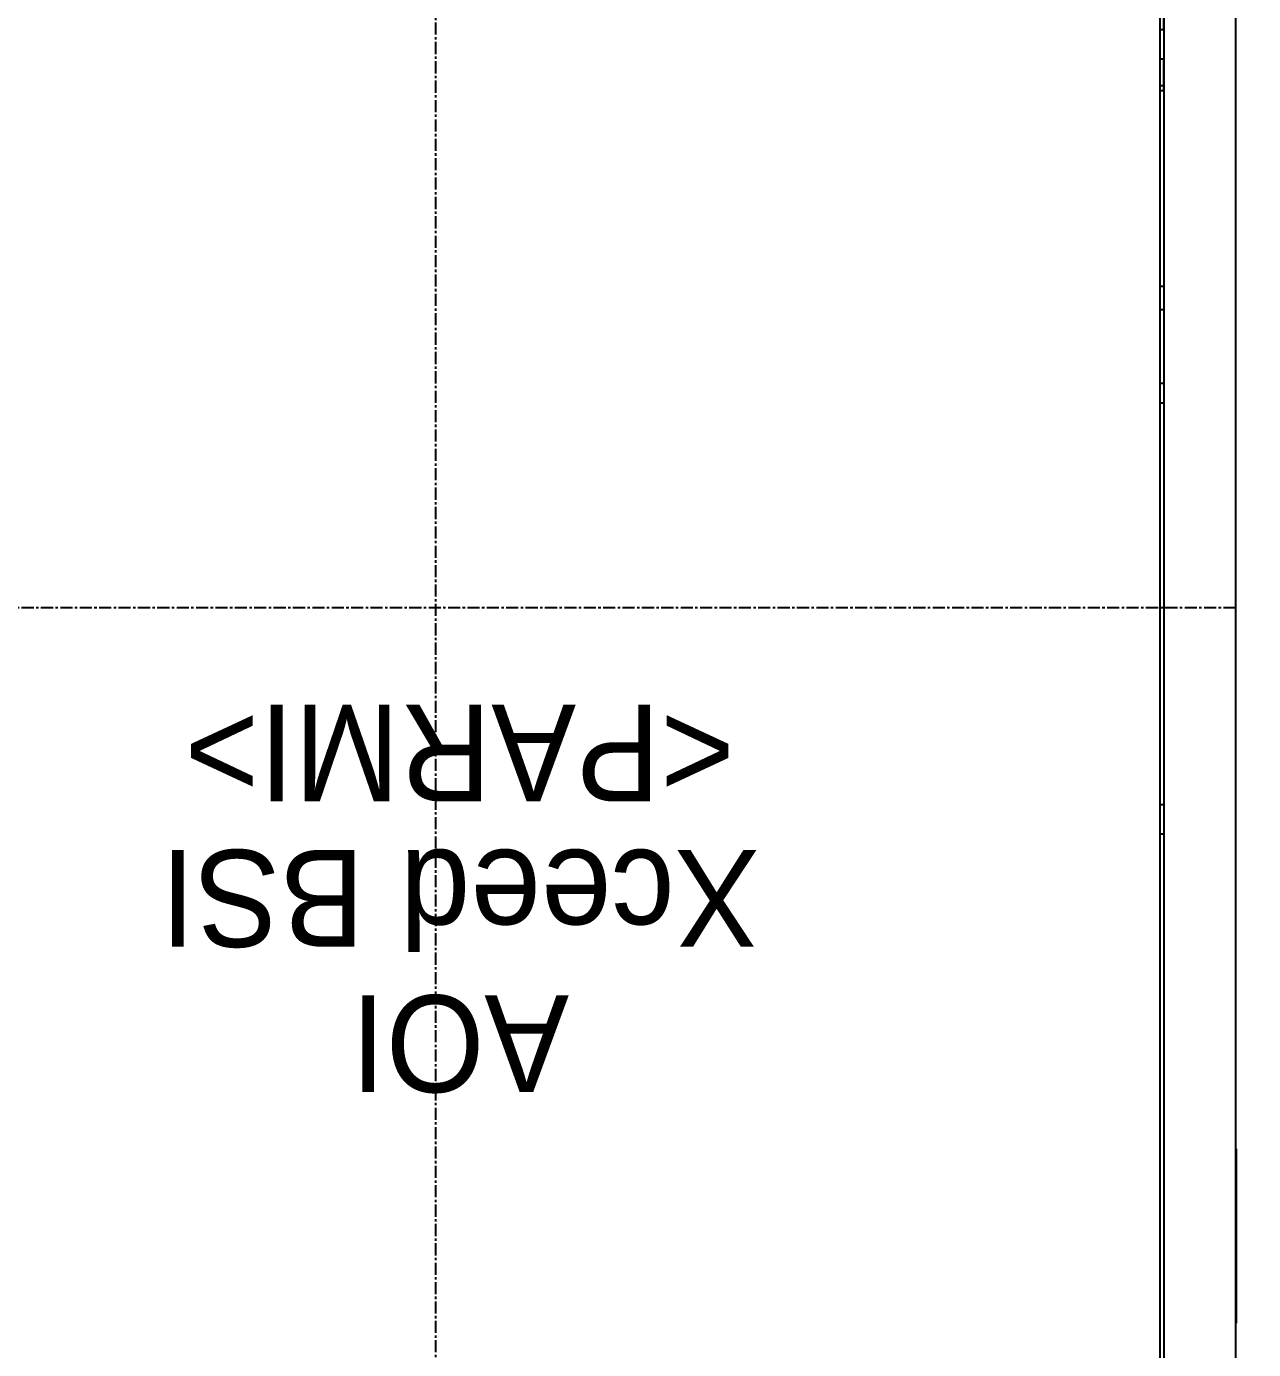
# Model space of a CAD drawing. Header units: inches. Extents: x 0 to 77285, y -118 to 40065.
# Drawn here: x 14004 to 14637, y 25463 to 26145 of the extents above; entities that cross this region are included whole.
import ezdxf
from ezdxf.enums import TextEntityAlignment as Align

# ---------------------------------------------------------------- set-up
doc = ezdxf.new("R2010")
doc.units = ezdxf.units.IN
doc.header["$LTSCALE"] = 5
doc.header["$MEASUREMENT"] = 0
doc.linetypes.add('CENTER', pattern=[2, 1.25, -0.25, 0.25, -0.25])
doc.layers.add('11', color=1, linetype='CENTER')
doc.layers.add('A', color=8, linetype='Continuous')
doc.styles.add('SCI', font='')
doc.styles.get('SCI').set_extended_font_data('Gulim')
doc.dimstyles.new('SCH', dxfattribs={"dimtxt": 2.5, "dimasz": 2, "dimexe": 1.25, "dimexo": 0.625, "dimtad": 1, "dimdec": 8, "dimtxsty": 'SCI', "dimcen": 2.5, "dimclrd": 4, "dimclre": 4, "dimclrt": 7, "dimadec": 8, "dimazin": 2, "dimtfac": 1, "dimtdec": 8, "dimtmove": 0, "dimatfit": 3, "dimfxl": 1, "dimarcsym": 0})

# ---------------------------------------------------------------- blocks, each defined once
blk = doc.blocks.new('A$C3fcbb43c')
for p, q in [((-400, -365.73), (-400, 954.27)), ((-363, -400.73), (-363, 954.27)), ((-361, -386.73), (-361, 954.27)), ((-400.3, 369.27), (-400, 369.27)), ((-400.3, 279.27), (-400.3, 369.27)), ((-361, 116.77), (-363, 116.77)), ((-363, 101.77), (-361, 101.77)), ((-361, -105.73), (-363, -105.73)), ((-363, -115.73), (-361, -115.73)), ((-363, -153.73), (-361, -153.73)), ((-363, -165.73), (-361, -165.73)), ((-361, -266.86), (-362.99, -266.86)), ((-362.99, -266.86), (-362.99, -269.22)), ((-362.99, -269.22), (-362.99, -283.23)), ((-362.99, -269.22), (-361, -269.22)), ((-361, -283.23), (-363, -283.23)), ((-363, -298.23), (-361, -298.23)), ((-362.99, -298.23), (-362.99, -346.87))]:
    blk.add_line(p, q)
at = {"layer": '11'}
for p, q in [((12.5, 954.27), (12.5, -490)), ((-400, 0), (400, 0, 53.7))]:
    blk.add_line(p, q, dxfattribs=at)
at = {"style": 'SCI'}
for s, p in [('AOI', (0.2, 225)), ('Xceed BSI', (0.2, 150)), ('<PARMI>', (0.2, 75))]:
    blk.add_text(s, height=50, dxfattribs=at).set_placement(p, align=Align.MIDDLE_CENTER)
blk = doc.blocks.new('*D366')
at = {"color": 4, "lineweight": -2, "transparency": 16777216}
for p, q in [((12554.65, 23925.55), (12554.65, 28076.14)), ((17979.65, 23925.05), (17979.65, 28076.14)), ((12714.65, 27976.14), (17819.65, 27976.14))]:
    blk.add_line(p, q, dxfattribs=at)
at = {"color": 4, "transparency": 16777216}
for points in [[(12714.65, 28002.81), (12714.65, 27949.48), (12554.65, 27976.14)], [(17819.65, 28002.81), (17819.65, 27949.48), (17979.65, 27976.14)]]:
    blk.add_solid(points, dxfattribs=at)
at = {"layer": 'Defpoints', "color": 0, "transparency": 16777216}
for p in [(17979.65, 27976.14), (12554.65, 23875.55), (17979.65, 23875.05)]:
    blk.add_point(p, dxfattribs=at)
at = {"color": 7, "transparency": 16777216, "insert": (15267.15, 28128.81), "char_height": 200, "attachment_point": 5, "style": 'SCI'}
blk.add_mtext('5425', dxfattribs=at)
blk = doc.blocks.new('*D367')
at = {"color": 4, "lineweight": -2, "transparency": 16777216}
for p, q in [((12554.65, 23925.55), (12554.65, 29140.68)), ((21064.65, 23433.05), (21064.65, 29140.68)), ((12714.65, 29040.68), (20904.65, 29040.68))]:
    blk.add_line(p, q, dxfattribs=at)
at = {"color": 4, "transparency": 16777216}
for points in [[(12714.65, 29067.34), (12714.65, 29014.01), (12554.65, 29040.68)], [(20904.65, 29067.34), (20904.65, 29014.01), (21064.65, 29040.68)]]:
    blk.add_solid(points, dxfattribs=at)
at = {"layer": 'Defpoints', "color": 0, "transparency": 16777216}
for p in [(21064.65, 29040.68), (12554.65, 23875.55), (21064.65, 23383.05)]:
    blk.add_point(p, dxfattribs=at)
at = {"color": 7, "transparency": 16777216, "insert": (16809.65, 29193.47), "char_height": 200, "attachment_point": 5, "style": 'SCI'}
blk.add_mtext('8510', dxfattribs=at)
blk = doc.blocks.new('*D374')
at = {"color": 4, "lineweight": -2, "transparency": 16777216}
for p, q in [((12554.65, 23925.55), (12554.65, 30215.88)), ((37924.65, 23433.05), (37924.65, 30215.88)), ((12714.65, 30115.88), (37764.65, 30115.88))]:
    blk.add_line(p, q, dxfattribs=at)
at = {"color": 4, "transparency": 16777216}
for points in [[(12714.65, 30142.54), (12714.65, 30089.21), (12554.65, 30115.88)], [(37764.65, 30142.54), (37764.65, 30089.21), (37924.65, 30115.88)]]:
    blk.add_solid(points, dxfattribs=at)
at = {"layer": 'Defpoints', "color": 0, "transparency": 16777216}
for p in [(37924.65, 30115.88), (12554.65, 23875.55), (37924.65, 23383.05)]:
    blk.add_point(p, dxfattribs=at)
at = {"color": 7, "transparency": 16777216, "insert": (25239.65, 30268.54), "char_height": 200, "attachment_point": 5, "style": 'SCI'}
blk.add_mtext('25370', dxfattribs=at)

msp = doc.modelspace()

# ---------------------------------------------------------------- block references
at = {"layer": 'A', "rotation": 180}
msp.add_blockref('A$C3fcbb43c', (14227.6497952, 25845.5504763), dxfattribs=at)

# ---------------------------------------------------------------- dimensions: what is measured, and where the dimension line sits
for base, p2, picture, middle in [((37924.649780898, 30115.8761734788), (37924.649780898, 23383.0504762948), '*D374', (25239.649780898, 30268.5392893244)), ((21064.649780898, 29040.6754827387), (21064.649780898, 23383.0504762948), '*D367', (16809.649780898, 29193.4717543765)), ((17979.649780898, 27976.1433020648), (17979.649780898, 23875.0504762948), '*D366', (15267.149780898, 28128.8064179103))]:
    dim = msp.add_linear_dim(base=base, p1=(12554.649780898, 23875.5504762968), p2=p2, dimstyle='SCH', override={"dimscale": 80})
    dim.commit()
    dim.dimension.update_dxf_attribs({"geometry": picture, "text_midpoint": middle})

doc.saveas('drawing.dxf')
